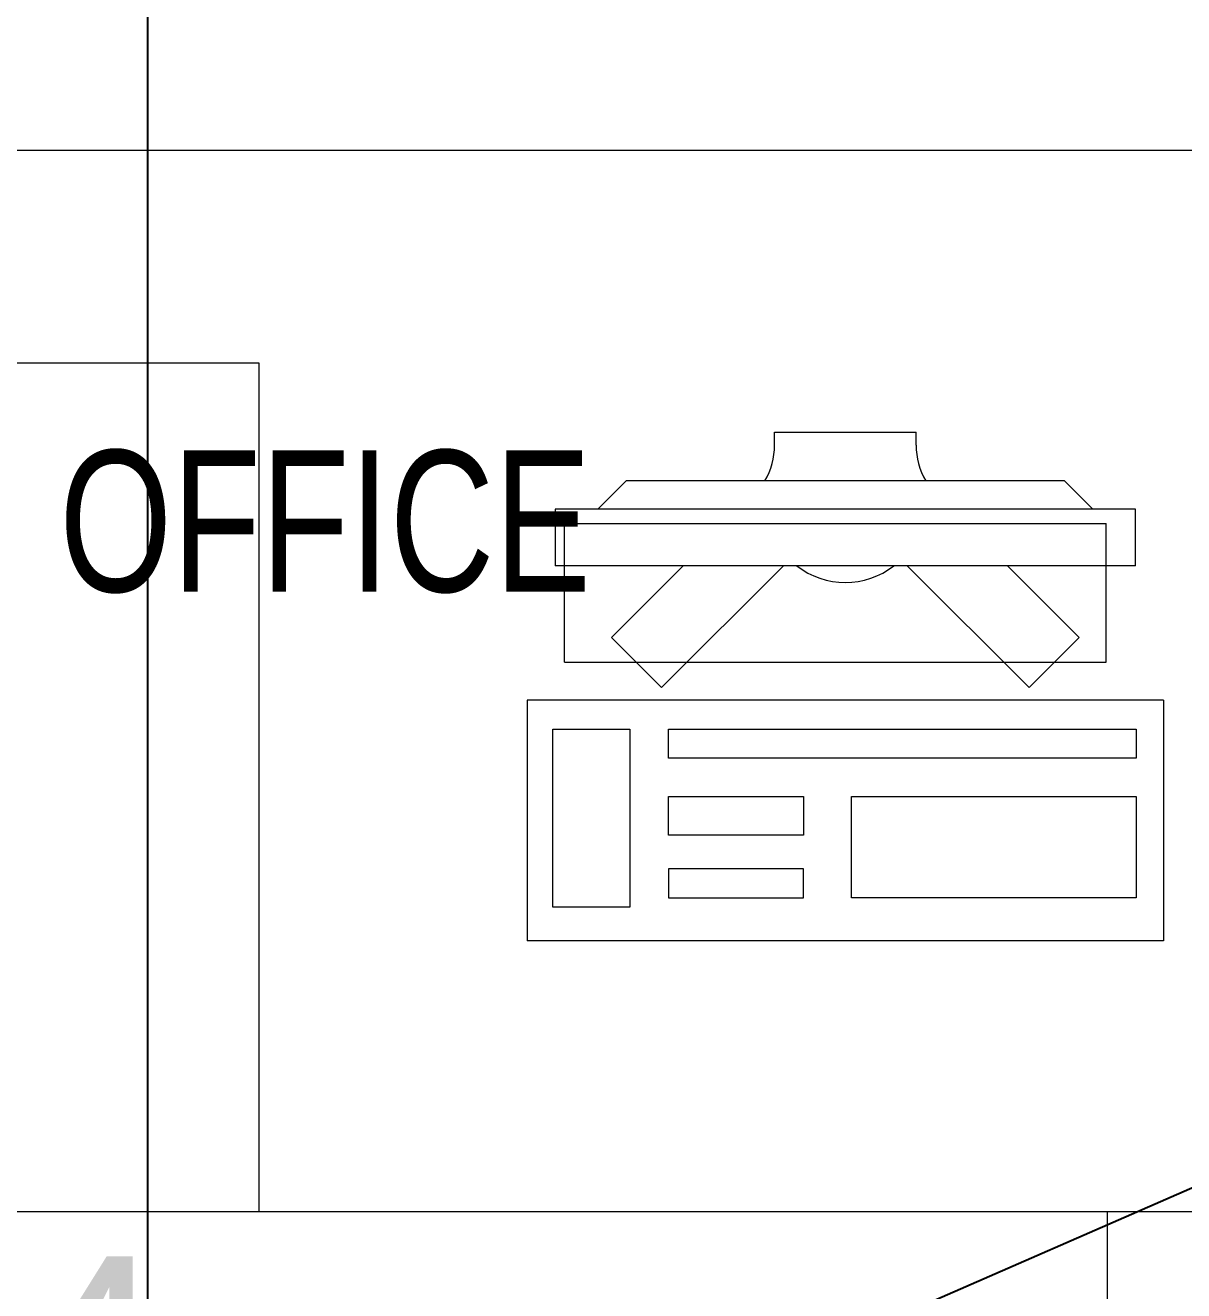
# Model space of a CAD drawing. Header units: metres. Extents: x 75097 to 220695, y -1557923 to -1361206.
# Drawn here: x 129877 to 130695, y -1410112 to -1409217 of the extents above; entities that cross this region are included whole.
import ezdxf
from ezdxf import colors
from ezdxf.entities.mleader import LeaderData, LeaderLine
from ezdxf.math import Vec2, Vec3

# ---------------------------------------------------------------- set-up
doc = ezdxf.new("R2010")
doc.units = ezdxf.units.M
doc.layers.get('0').update_dxf_attribs({"lineweight": 0})
doc.layers.add('A-100 - Copy$0$72_EGR_BASE_TEXT', color=8, linetype='Continuous', lineweight=0)
doc.layers.add('A-100 - Copy$0$Medical Equipment and Furniture', color=8, linetype='Continuous', lineweight=0)
doc.layers.add('A-100 - Copy$0$axes', color=8, linetype='Continuous')
doc.layers.add('E-POWR', color=7, linetype='Continuous', lineweight=9, true_color=0x4e7e3e)
doc.styles.add('A-100 - Copy$0$X3G_ENTITY_2587EA', font='swisscl.ttf', dxfattribs={"height": 200})
doc.styles.get("Standard").update_dxf_attribs({"font": 'GOTHIC.TTF'})

# ---------------------------------------------------------------- blocks, each defined once
blk = doc.blocks.new('A-100 - Copy$0$ITCWLS1-P')
for p, q in [((-0.17, 0.45), (-0.17, 0)), ((-0.17, 0.45), (0, 0.45)), ((0, 0.45), (0, 0)), ((-0.26509, 0.43, 0), (-0.30509, 0.43, 0)), ((-0.30509, 0.43, 0), (-0.30509, 0.02, 0)), ((-0.26509, 0.43, 0), (-0.26509, 0.02, 0)), ((-0.14957, 0.43047), (-0.12914, 0.43047)), ((-0.12914, 0.43047), (-0.12914, 0.40893)), ((-0.197, 0.40939), (-0.295, 0.40939)), ((-0.295, 0.02639), (-0.295, 0.40939)), ((-0.197, 0.02639), (-0.197, 0.40939)), ((-0.32509, 0.38, 0), (-0.30509, 0.4, 0)), ((-0.32509, 0.38, 0), (-0.32509, 0.07, 0)), ((-0.35032, 0.275), (-0.35961, 0.275)), ((-0.35961, 0.175), (-0.35961, 0.275)), ((-0.35032, 0.175), (-0.35961, 0.175)), ((-0.32509, 0.07, 0), (-0.30509, 0.05, 0)), ((-0.30509, 0.02, 0), (-0.26509, 0.02, 0)), ((-0.197, 0.02639), (-0.295, 0.02639)), ((-0.17, 0), (0, 0))]:
    blk.add_line(p, q)
at = {"extrusion": (2.48281e-10, 3.18408e-10, -1)}
for p, q in [((-0.26509, 0.33952), (-0.21443, 0.39019)), ((-0.17907, 0.35483), (-0.21443, 0.39019)), ((-0.26509, 0.26881), (-0.17907, 0.35483))]:
    blk.add_line(p, q, dxfattribs=at)
at = {"extrusion": (2.48281e-10, -3.18408e-10, -1)}
for p, q in [((-0.26509, 0.18119), (-0.17907, 0.09517)), ((-0.26509, 0.11048), (-0.21443, 0.05981)), ((-0.17907, 0.09517), (-0.21443, 0.05981))]:
    blk.add_line(p, q, dxfattribs=at)
for points in [[(-0.12914, 0.40893), (-0.12914, 0.09996), (-0.14957, 0.09996), (-0.14957, 0.43047)], [(-0.14957, 0.09997), (-0.14957, 0.09997), (-0.14957, 0.09997), (-0.14957, 0.09997), (-0.14957, 0.09997), (-0.14957, 0.09997), (-0.14957, 0.09997), (-0.14957, 0.09997), (-0.14957, 0.09997)], [(-0.14957, 0.09997), (-0.14957, 0.09997), (-0.14957, 0.09997), (-0.14957, 0.09997), (-0.14957, 0.09997), (-0.14957, 0.09997), (-0.14957, 0.09997), (-0.14957, 0.09997), (-0.14957, 0.09997), (-0.14957, 0.09997), (-0.14957, 0.09997), (-0.14957, 0.09997), (-0.14957, 0.09997), (-0.14957, 0.09997), (-0.14957, 0.09997), (-0.14957, 0.09997), (-0.14957, 0.09997), (-0.14957, 0.09997)], [(-0.14957, 0.09996), (-0.14957, 0.09996), (-0.14957, 0.09996), (-0.14957, 0.09996), (-0.14957, 0.09996), (-0.14957, 0.09996), (-0.14957, 0.09996), (-0.14957, 0.09996), (-0.14957, 0.09996), (-0.14957, 0.09996)], [(-0.14957, 0.09996), (-0.14957, 0.09996), (-0.14957, 0.09996), (-0.14957, 0.09996), (-0.14957, 0.09996), (-0.14957, 0.09996), (-0.14957, 0.09996)], [(-0.14957, 0.09997), (-0.14957, 0.09997), (-0.14957, 0.09997), (-0.14957, 0.09997), (-0.14957, 0.09997), (-0.14957, 0.09997), (-0.14957, 0.09997), (-0.14957, 0.09997), (-0.14957, 0.09997), (-0.14957, 0.09997)], [(-0.14957, 0.09997), (-0.14957, 0.09997), (-0.14957, 0.09997), (-0.14957, 0.09997), (-0.14957, 0.09997), (-0.14957, 0.09997), (-0.14957, 0.09997), (-0.14957, 0.09997), (-0.14957, 0.09997), (-0.14957, 0.09997), (-0.14957, 0.09997), (-0.14957, 0.09997), (-0.14957, 0.09997), (-0.14957, 0.09997), (-0.14957, 0.09997)], [(-0.14957, 0.09997), (-0.14957, 0.09997), (-0.14957, 0.09997), (-0.14957, 0.09997), (-0.14957, 0.09997), (-0.14957, 0.09997), (-0.14957, 0.09997), (-0.14957, 0.09997), (-0.14957, 0.09997), (-0.14957, 0.09997)], [(-0.14957, 0.09997), (-0.14957, 0.09997), (-0.14957, 0.09997), (-0.14957, 0.09997), (-0.14957, 0.09997), (-0.14957, 0.09997), (-0.14957, 0.09997), (-0.14957, 0.09997), (-0.14957, 0.09997), (-0.14957, 0.09997)], [(-0.14957, 0.09996), (-0.14957, 0.09996), (-0.14957, 0.09996), (-0.14957, 0.09996), (-0.14957, 0.09996), (-0.14957, 0.09996), (-0.14957, 0.09996), (-0.14957, 0.09996), (-0.14957, 0.09996), (-0.14957, 0.09996), (-0.14957, 0.09996), (-0.14957, 0.09996), (-0.14957, 0.09996), (-0.14957, 0.09996), (-0.14957, 0.09996), (-0.14957, 0.09996), (-0.14957, 0.09996), (-0.14957, 0.09996), (-0.14957, 0.09997), (-0.14957, 0.09997), (-0.14957, 0.09997), (-0.14957, 0.09997), (-0.14957, 0.09997), (-0.14957, 0.09997), (-0.14957, 0.09997), (-0.14957, 0.09997), (-0.14957, 0.09997), (-0.14957, 0.09997), (-0.14957, 0.09997), (-0.14957, 0.09997), (-0.14957, 0.09997), (-0.14957, 0.09997), (-0.14956, 0.09997), (-0.14956, 0.09997), (-0.14956, 0.09997), (-0.14956, 0.09996), (-0.14956, 0.09996), (-0.14956, 0.09996), (-0.14956, 0.09996), (-0.14956, 0.09996), (-0.14956, 0.09996), (-0.14956, 0.09996), (-0.14956, 0.09996), (-0.14956, 0.09996), (-0.14956, 0.09996), (-0.14956, 0.09996), (-0.14956, 0.09996), (-0.14956, 0.09996), (-0.14957, 0.09996), (-0.14957, 0.09996), (-0.14957, 0.09996), (-0.14957, 0.09996), (-0.14957, 0.09996), (-0.14957, 0.09996)], [(-0.14957, 0.09996), (-0.14957, 0.09996), (-0.14957, 0.09996), (-0.14957, 0.09996), (-0.14957, 0.09996), (-0.14957, 0.09996), (-0.14957, 0.09996), (-0.14957, 0.09996), (-0.14957, 0.09996), (-0.14957, 0.09996), (-0.14957, 0.09997), (-0.14957, 0.09997), (-0.14957, 0.09997), (-0.14957, 0.09996), (-0.14957, 0.09996), (-0.14957, 0.09996), (-0.14957, 0.09996), (-0.14957, 0.09996), (-0.14957, 0.09996), (-0.14957, 0.09997), (-0.14957, 0.09997), (-0.14957, 0.09997), (-0.14957, 0.09997), (-0.14957, 0.09997), (-0.14957, 0.09997), (-0.14957, 0.09997), (-0.14957, 0.09997), (-0.14957, 0.09997), (-0.14957, 0.09997), (-0.14957, 0.09997), (-0.14957, 0.09997), (-0.14957, 0.09997), (-0.14957, 0.09997), (-0.14957, 0.09997), (-0.14957, 0.09997), (-0.14957, 0.09997), (-0.14957, 0.09997), (-0.14957, 0.09997), (-0.14957, 0.09997), (-0.14957, 0.09997), (-0.14957, 0.09997), (-0.14957, 0.09997), (-0.14957, 0.09997), (-0.14957, 0.09997), (-0.14957, 0.09997), (-0.14957, 0.09997), (-0.14957, 0.09997), (-0.14957, 0.09997), (-0.14957, 0.09997), (-0.14957, 0.09997), (-0.14957, 0.09997), (-0.14957, 0.09997), (-0.14957, 0.09997), (-0.14957, 0.09997), (-0.14957, 0.09997), (-0.14957, 0.09997), (-0.14957, 0.09997), (-0.14957, 0.09997), (-0.14957, 0.09997), (-0.14957, 0.09997), (-0.14957, 0.09997), (-0.14957, 0.09997), (-0.14957, 0.09997), (-0.14957, 0.09997), (-0.14957, 0.09997), (-0.14957, 0.09997), (-0.14957, 0.09997), (-0.14957, 0.09997), (-0.14957, 0.09997), (-0.14957, 0.09997), (-0.14957, 0.09997), (-0.14957, 0.09997), (-0.14957, 0.09997), (-0.14957, 0.09997), (-0.14957, 0.09997), (-0.14957, 0.09997), (-0.14957, 0.09997), (-0.14957, 0.09997), (-0.14957, 0.09997), (-0.14957, 0.09997), (-0.14956, 0.09997), (-0.14957, 0.09997), (-0.14957, 0.09997), (-0.14957, 0.09997), (-0.14957, 0.09997), (-0.14956, 0.09997), (-0.14957, 0.09997), (-0.14957, 0.09997), (-0.14957, 0.09997), (-0.14957, 0.09997), (-0.14957, 0.09997), (-0.14957, 0.09997), (-0.14957, 0.09997), (-0.14957, 0.09997), (-0.14957, 0.09997), (-0.14957, 0.09997), (-0.14956, 0.09997), (-0.14957, 0.09996), (-0.14957, 0.09996), (-0.14957, 0.09996), (-0.14956, 0.09996), (-0.14957, 0.09996), (-0.14957, 0.09996), (-0.14957, 0.09996), (-0.14957, 0.09996), (-0.14957, 0.09996), (-0.14957, 0.09996), (-0.14957, 0.09996), (-0.14957, 0.09996), (-0.14957, 0.09996), (-0.14957, 0.09996)], [(-0.14957, 0.09996), (-0.14957, 0.09996), (-0.14957, 0.09996), (-0.14957, 0.09996), (-0.14957, 0.09996), (-0.14957, 0.09996), (-0.14957, 0.09996), (-0.14957, 0.09996)], [(-0.14957, 0.09996), (-0.14957, 0.09996), (-0.14957, 0.09996), (-0.14957, 0.09996), (-0.14957, 0.09996), (-0.14957, 0.09996), (-0.14957, 0.09996), (-0.14957, 0.09996), (-0.14957, 0.09996), (-0.14957, 0.09996), (-0.14957, 0.09996), (-0.14957, 0.09996), (-0.14957, 0.09996), (-0.14957, 0.09996), (-0.14957, 0.09996), (-0.14957, 0.09996), (-0.14957, 0.09996), (-0.14957, 0.09996), (-0.14957, 0.09996), (-0.14957, 0.09996), (-0.14957, 0.09996), (-0.14957, 0.09996), (-0.14957, 0.09996), (-0.14957, 0.09996), (-0.14957, 0.09996), (-0.14957, 0.09996), (-0.14957, 0.09996), (-0.14957, 0.09996), (-0.14957, 0.09996), (-0.14957, 0.09996), (-0.14957, 0.09996), (-0.14957, 0.09996), (-0.14957, 0.09996), (-0.14957, 0.09996), (-0.14957, 0.09996), (-0.14957, 0.09996), (-0.14957, 0.09996), (-0.14957, 0.09996), (-0.14957, 0.09996), (-0.14957, 0.09996), (-0.14957, 0.09996), (-0.14957, 0.09996), (-0.14957, 0.09996), (-0.14957, 0.09996), (-0.14957, 0.09996), (-0.14957, 0.09996), (-0.14957, 0.09996), (-0.14957, 0.09996), (-0.14956, 0.09996), (-0.14956, 0.09996), (-0.14956, 0.09996), (-0.14956, 0.09996), (-0.14957, 0.09996), (-0.14957, 0.09996), (-0.14957, 0.09996), (-0.14957, 0.09996), (-0.14957, 0.09996), (-0.14957, 0.09996), (-0.14956, 0.09996), (-0.14957, 0.09996), (-0.14957, 0.09996), (-0.14957, 0.09996), (-0.14957, 0.09996), (-0.14957, 0.09996), (-0.14957, 0.09996), (-0.14957, 0.09996), (-0.14957, 0.09996), (-0.14957, 0.09996), (-0.14957, 0.09996), (-0.14956, 0.09996), (-0.14956, 0.09996), (-0.14957, 0.09996), (-0.14957, 0.09996), (-0.14957, 0.09996), (-0.14957, 0.09996), (-0.14957, 0.09996), (-0.14957, 0.09996), (-0.14957, 0.09996), (-0.14957, 0.09996), (-0.14957, 0.09996), (-0.14957, 0.09996), (-0.14957, 0.09996), (-0.14957, 0.09996), (-0.14957, 0.09996), (-0.14957, 0.09996), (-0.14957, 0.09996), (-0.14957, 0.09996), (-0.14957, 0.09996), (-0.14957, 0.09996)], [(-0.14957, 0.09996), (-0.14957, 0.09996), (-0.14957, 0.09996), (-0.14957, 0.09996), (-0.14957, 0.09996), (-0.14957, 0.09996), (-0.14957, 0.09996), (-0.14957, 0.09996), (-0.14957, 0.09996), (-0.14957, 0.09996), (-0.14957, 0.09996), (-0.14957, 0.09996)], [(-0.14957, 0.09996), (-0.14957, 0.09996), (-0.14956, 0.09996), (-0.14956, 0.09996), (-0.14956, 0.09996), (-0.14956, 0.09996), (-0.14957, 0.09996)], [(-0.14957, 0.09996), (-0.14957, 0.09996), (-0.14957, 0.09996), (-0.14957, 0.09996), (-0.14957, 0.09996), (-0.14957, 0.09996), (-0.14957, 0.09996), (-0.14957, 0.09996), (-0.14957, 0.09996), (-0.14956, 0.09996), (-0.14956, 0.09996), (-0.14956, 0.09996), (-0.14956, 0.09996), (-0.14956, 0.09996), (-0.14956, 0.09996), (-0.14956, 0.09996), (-0.14957, 0.09996)]]:
    blk.add_lwpolyline(points)
for points in [[(-0.1019, 0.43047), (-0.03039, 0.43047), (-0.03039, 0.22944), (-0.1019, 0.22944)], [(-0.1019, 0.19536), (-0.07466, 0.19536), (-0.07466, 0.09996), (-0.1019, 0.09996)], [(-0.03039, 0.19536), (-0.05082, 0.19536), (-0.05082, 0.09996), (-0.03039, 0.09996)], [(-0.14956, 0.09996), (-0.14956, 0.09996), (-0.14956, 0.09996), (-0.14956, 0.09996), (-0.14956, 0.09996), (-0.14956, 0.09996), (-0.14956, 0.09996), (-0.14956, 0.09996), (-0.14957, 0.09996), (-0.14957, 0.09996), (-0.14957, 0.09996), (-0.14957, 0.09996), (-0.14957, 0.09996), (-0.14957, 0.09996), (-0.14957, 0.09996), (-0.14957, 0.09996), (-0.14957, 0.09996), (-0.14957, 0.09996), (-0.14957, 0.09996), (-0.14957, 0.09996), (-0.14957, 0.09996), (-0.14957, 0.09996), (-0.14957, 0.09996), (-0.14957, 0.09996), (-0.14957, 0.09996), (-0.14957, 0.09996), (-0.14957, 0.09996), (-0.14957, 0.09996), (-0.14957, 0.09996), (-0.14957, 0.09996), (-0.14957, 0.09996), (-0.14957, 0.09996), (-0.14957, 0.09996), (-0.14957, 0.09996), (-0.14957, 0.09996), (-0.14957, 0.09996), (-0.14957, 0.09996), (-0.14957, 0.09996), (-0.14957, 0.09996), (-0.14957, 0.09996), (-0.14957, 0.09996), (-0.14957, 0.09996), (-0.14957, 0.09996), (-0.14957, 0.09996), (-0.14957, 0.09996), (-0.14957, 0.09996), (-0.14957, 0.09996), (-0.14957, 0.09996), (-0.14957, 0.09996), (-0.14957, 0.09996), (-0.14957, 0.09996), (-0.14957, 0.09996), (-0.14957, 0.09996), (-0.14957, 0.09996), (-0.14957, 0.09996), (-0.14957, 0.09996), (-0.14957, 0.09996), (-0.14956, 0.09996), (-0.14956, 0.09996), (-0.14956, 0.09996), (-0.14956, 0.09996), (-0.14956, 0.09996), (-0.14956, 0.09996), (-0.14956, 0.09996), (-0.14956, 0.09996), (-0.14956, 0.09996), (-0.14956, 0.09996), (-0.14956, 0.09996), (-0.14956, 0.09996), (-0.14956, 0.09996), (-0.14956, 0.09996), (-0.14956, 0.09996), (-0.14956, 0.09996), (-0.14956, 0.09996), (-0.14956, 0.09996), (-0.14956, 0.09996), (-0.14956, 0.09996), (-0.14956, 0.09996), (-0.14956, 0.09996), (-0.14956, 0.09996), (-0.14956, 0.09996), (-0.14956, 0.09996), (-0.14956, 0.09996), (-0.14956, 0.09996), (-0.14956, 0.09996), (-0.14956, 0.09996), (-0.14956, 0.09996), (-0.14956, 0.09996), (-0.14956, 0.09996), (-0.14957, 0.09996), (-0.14957, 0.09996), (-0.14957, 0.09996), (-0.14957, 0.09996), (-0.14957, 0.09996), (-0.14957, 0.09996), (-0.14957, 0.09996), (-0.14957, 0.09996), (-0.14957, 0.09996), (-0.14957, 0.09996), (-0.14957, 0.09996), (-0.14957, 0.09996), (-0.14957, 0.09996), (-0.14957, 0.09996), (-0.14957, 0.09996), (-0.14957, 0.09996), (-0.14957, 0.09996), (-0.14957, 0.09996), (-0.14957, 0.09996), (-0.14957, 0.09996), (-0.14957, 0.09996), (-0.14957, 0.09996), (-0.14957, 0.09996), (-0.14957, 0.09996), (-0.14957, 0.09996), (-0.14957, 0.09996), (-0.14957, 0.09996), (-0.14957, 0.09996), (-0.14957, 0.09996), (-0.14957, 0.09996), (-0.14957, 0.09996), (-0.14957, 0.09996), (-0.14957, 0.09996), (-0.14957, 0.09996), (-0.14957, 0.09996), (-0.14957, 0.09996), (-0.14957, 0.09996), (-0.14957, 0.09996), (-0.14957, 0.09996), (-0.14957, 0.09996), (-0.14957, 0.09996), (-0.14957, 0.09996), (-0.14957, 0.09996), (-0.14957, 0.09996), (-0.14957, 0.09996), (-0.14957, 0.09996), (-0.14957, 0.09996), (-0.14957, 0.09996), (-0.14957, 0.09996), (-0.14957, 0.09996), (-0.14957, 0.09996), (-0.14957, 0.09996), (-0.14957, 0.09996), (-0.14957, 0.09996), (-0.14957, 0.09996), (-0.14957, 0.09996), (-0.14957, 0.09996), (-0.14957, 0.09996), (-0.14957, 0.09996), (-0.14957, 0.09996), (-0.14957, 0.09996), (-0.14957, 0.09996), (-0.14957, 0.09996), (-0.14957, 0.09996), (-0.14957, 0.09996), (-0.14956, 0.09996), (-0.14956, 0.09996), (-0.14956, 0.09996), (-0.14956, 0.09996), (-0.14956, 0.09996), (-0.14956, 0.09996), (-0.14956, 0.09996), (-0.14956, 0.09996), (-0.14956, 0.09996), (-0.14956, 0.09996), (-0.14956, 0.09996), (-0.14956, 0.09996), (-0.14956, 0.09996), (-0.14956, 0.09996), (-0.14956, 0.09996), (-0.14956, 0.09996), (-0.14956, 0.09996), (-0.14956, 0.09996), (-0.14956, 0.09996), (-0.14956, 0.09996), (-0.14956, 0.09996), (-0.14956, 0.09996), (-0.14956, 0.09996), (-0.14956, 0.09996), (-0.14956, 0.09996), (-0.14956, 0.09996), (-0.14956, 0.09996), (-0.14956, 0.09996), (-0.14956, 0.09996), (-0.14956, 0.09996), (-0.14956, 0.09996), (-0.14956, 0.09996), (-0.14956, 0.09996), (-0.14956, 0.09996), (-0.14956, 0.09996), (-0.14956, 0.09996), (-0.14956, 0.09996), (-0.14956, 0.09996), (-0.14956, 0.09996), (-0.14956, 0.09996), (-0.14956, 0.09996), (-0.14956, 0.09996), (-0.14956, 0.09996), (-0.14956, 0.09996), (-0.14956, 0.09996), (-0.14956, 0.09996), (-0.14956, 0.09996), (-0.14957, 0.09996), (-0.14957, 0.09996), (-0.14957, 0.09996), (-0.14957, 0.09996), (-0.14957, 0.09996), (-0.14957, 0.09996), (-0.14957, 0.09996), (-0.14957, 0.09996), (-0.14957, 0.09996), (-0.14957, 0.09996), (-0.14957, 0.09996), (-0.14957, 0.09996), (-0.14957, 0.09996), (-0.14957, 0.09996), (-0.14957, 0.09996), (-0.14957, 0.09996), (-0.14957, 0.09996), (-0.14957, 0.09996), (-0.14957, 0.09996), (-0.14957, 0.09996), (-0.14957, 0.09996), (-0.14957, 0.09996), (-0.14957, 0.09996), (-0.14957, 0.09996), (-0.14957, 0.09996), (-0.14957, 0.09996), (-0.14957, 0.09996), (-0.14957, 0.09996), (-0.14957, 0.09996), (-0.14957, 0.09996), (-0.14957, 0.09996), (-0.14957, 0.09996), (-0.14957, 0.09996), (-0.14957, 0.09996), (-0.14956, 0.09996), (-0.14956, 0.09996), (-0.14956, 0.09996), (-0.14956, 0.09996), (-0.14956, 0.09996), (-0.14956, 0.09996), (-0.14956, 0.09996), (-0.14956, 0.09996), (-0.14956, 0.09996), (-0.14956, 0.09996), (-0.14956, 0.09996), (-0.14956, 0.09996), (-0.14956, 0.09996), (-0.14956, 0.09996), (-0.14956, 0.09996), (-0.14956, 0.09996), (-0.14956, 0.09996), (-0.14956, 0.09996), (-0.14956, 0.09996), (-0.14956, 0.09996), (-0.14956, 0.09996), (-0.14956, 0.09996), (-0.14956, 0.09996), (-0.14956, 0.09996), (-0.14956, 0.09996), (-0.14956, 0.09996), (-0.14956, 0.09996), (-0.14956, 0.09996), (-0.14956, 0.09996), (-0.14956, 0.09996), (-0.14956, 0.09996), (-0.14956, 0.09996), (-0.14956, 0.09996), (-0.14956, 0.09996), (-0.14956, 0.09996), (-0.14956, 0.09996), (-0.14956, 0.09996), (-0.14956, 0.09996), (-0.14956, 0.09996), (-0.14956, 0.09996), (-0.14956, 0.09996), (-0.14956, 0.09996)], [(-0.14957, 0.09996), (-0.14957, 0.09996), (-0.14957, 0.09996), (-0.14957, 0.09996), (-0.14957, 0.09996), (-0.14957, 0.09996), (-0.14957, 0.09996), (-0.14957, 0.09996), (-0.14957, 0.09996), (-0.14957, 0.09996), (-0.14957, 0.09996), (-0.14957, 0.09996), (-0.14957, 0.09996), (-0.14957, 0.09996), (-0.14957, 0.09996), (-0.14957, 0.09996), (-0.14957, 0.09996), (-0.14957, 0.09996), (-0.14957, 0.09996), (-0.14957, 0.09996), (-0.14957, 0.09996), (-0.14957, 0.09996), (-0.14957, 0.09996), (-0.14957, 0.09996), (-0.14957, 0.09996), (-0.14957, 0.09996), (-0.14957, 0.09996), (-0.14957, 0.09996), (-0.14957, 0.09996), (-0.14957, 0.09996), (-0.14957, 0.09996), (-0.14957, 0.09996), (-0.14957, 0.09996), (-0.14957, 0.09996), (-0.14957, 0.09996), (-0.14957, 0.09996), (-0.14957, 0.09996), (-0.14957, 0.09996), (-0.14957, 0.09996), (-0.14957, 0.09996), (-0.14957, 0.09996), (-0.14957, 0.09996), (-0.14957, 0.09996), (-0.14957, 0.09996), (-0.14957, 0.09996), (-0.14957, 0.09996), (-0.14957, 0.09996), (-0.14957, 0.09996), (-0.14957, 0.09996), (-0.14957, 0.09996), (-0.14957, 0.09996), (-0.14957, 0.09996), (-0.14957, 0.09996), (-0.14957, 0.09996), (-0.14957, 0.09996), (-0.14957, 0.09996), (-0.14957, 0.09996), (-0.14957, 0.09996), (-0.14957, 0.09996), (-0.14957, 0.09996), (-0.14957, 0.09996), (-0.14957, 0.09996), (-0.14957, 0.09996), (-0.14957, 0.09996), (-0.14957, 0.09996), (-0.14957, 0.09996), (-0.14957, 0.09996), (-0.14957, 0.09996), (-0.14957, 0.09996), (-0.14957, 0.09996), (-0.14957, 0.09996), (-0.14957, 0.09996), (-0.14957, 0.09996), (-0.14957, 0.09996), (-0.14957, 0.09996), (-0.14957, 0.09996), (-0.14957, 0.09996), (-0.14957, 0.09996), (-0.14957, 0.09996), (-0.14957, 0.09996), (-0.14957, 0.09996), (-0.14957, 0.09996), (-0.14957, 0.09996), (-0.14957, 0.09996), (-0.14957, 0.09996), (-0.14957, 0.09996), (-0.14957, 0.09996), (-0.14957, 0.09996), (-0.14957, 0.09996), (-0.14957, 0.09996), (-0.14957, 0.09996), (-0.14957, 0.09996), (-0.14957, 0.09996), (-0.14957, 0.09996), (-0.14957, 0.09996), (-0.14957, 0.09996), (-0.14957, 0.09996), (-0.14957, 0.09996), (-0.14957, 0.09996), (-0.14957, 0.09996), (-0.14957, 0.09996), (-0.14957, 0.09996), (-0.14957, 0.09996), (-0.14957, 0.09996), (-0.14957, 0.09996), (-0.14957, 0.09996), (-0.14957, 0.09996), (-0.14957, 0.09996), (-0.14957, 0.09996), (-0.14957, 0.09996), (-0.14957, 0.09996), (-0.14957, 0.09996), (-0.14957, 0.09996), (-0.14957, 0.09996), (-0.14957, 0.09996), (-0.14957, 0.09996), (-0.14957, 0.09996), (-0.14957, 0.09996), (-0.14957, 0.09996), (-0.14957, 0.09996), (-0.14957, 0.09996), (-0.14957, 0.09996), (-0.14957, 0.09996), (-0.14957, 0.09996), (-0.14957, 0.09996), (-0.14957, 0.09996), (-0.14957, 0.09996), (-0.14957, 0.09996), (-0.14957, 0.09996), (-0.14957, 0.09996), (-0.14957, 0.09996), (-0.14957, 0.09996), (-0.14957, 0.09996), (-0.14957, 0.09996), (-0.14957, 0.09996), (-0.14957, 0.09996), (-0.14957, 0.09996), (-0.14957, 0.09996), (-0.14957, 0.09996), (-0.14957, 0.09996), (-0.14957, 0.09996), (-0.14957, 0.09996), (-0.14957, 0.09996), (-0.14957, 0.09996), (-0.14957, 0.09996), (-0.14957, 0.09996), (-0.14957, 0.09996), (-0.14957, 0.09996), (-0.14957, 0.09996), (-0.14957, 0.09996), (-0.14957, 0.09996), (-0.14957, 0.09996), (-0.14957, 0.09996), (-0.14957, 0.09996), (-0.14957, 0.09996), (-0.14957, 0.09996), (-0.14957, 0.09996), (-0.14957, 0.09996), (-0.14957, 0.09996), (-0.14957, 0.09996), (-0.14957, 0.09996), (-0.14957, 0.09996), (-0.14957, 0.09996), (-0.14957, 0.09996), (-0.14957, 0.09996), (-0.14957, 0.09996), (-0.14957, 0.09996), (-0.14957, 0.09996), (-0.14957, 0.09996), (-0.14957, 0.09996), (-0.14957, 0.09996), (-0.14957, 0.09996), (-0.14957, 0.09996), (-0.14957, 0.09996), (-0.14957, 0.09996), (-0.14957, 0.09996), (-0.14957, 0.09996), (-0.14957, 0.09996), (-0.14957, 0.09996), (-0.14957, 0.09996), (-0.14957, 0.09996), (-0.14957, 0.09996), (-0.14957, 0.09996), (-0.14957, 0.09996), (-0.14957, 0.09996), (-0.14957, 0.09996), (-0.14957, 0.09996), (-0.14957, 0.09996), (-0.14957, 0.09996), (-0.14957, 0.09996), (-0.14957, 0.09996), (-0.14957, 0.09996), (-0.14957, 0.09996), (-0.14957, 0.09996), (-0.14957, 0.09996), (-0.14957, 0.09996), (-0.14957, 0.09996), (-0.14957, 0.09996), (-0.14957, 0.09996), (-0.14957, 0.09996), (-0.14957, 0.09996), (-0.14957, 0.09996), (-0.14957, 0.09996), (-0.14957, 0.09996), (-0.14957, 0.09996), (-0.14957, 0.09996), (-0.14957, 0.09996), (-0.14957, 0.09996), (-0.14957, 0.09996), (-0.14957, 0.09996), (-0.14957, 0.09996), (-0.14957, 0.09996), (-0.14957, 0.09996), (-0.14957, 0.09996)], [(-0.14957, 0.09996), (-0.14957, 0.09996), (-0.14957, 0.09996), (-0.14957, 0.09996), (-0.14957, 0.09996), (-0.14957, 0.09996), (-0.14957, 0.09996), (-0.14957, 0.09996), (-0.14957, 0.09996), (-0.14957, 0.09996), (-0.14957, 0.09996), (-0.14957, 0.09996), (-0.14957, 0.09996), (-0.14957, 0.09996), (-0.14957, 0.09996), (-0.14957, 0.09996), (-0.14957, 0.09996), (-0.14957, 0.09996), (-0.14957, 0.09996), (-0.14957, 0.09996), (-0.14957, 0.09996), (-0.14957, 0.09996), (-0.14957, 0.09996), (-0.14957, 0.09996), (-0.14957, 0.09996), (-0.14957, 0.09996), (-0.14957, 0.09996), (-0.14957, 0.09996), (-0.14957, 0.09996), (-0.14957, 0.09996), (-0.14957, 0.09996), (-0.14957, 0.09996), (-0.14957, 0.09996), (-0.14957, 0.09996), (-0.14957, 0.09996), (-0.14957, 0.09996), (-0.14957, 0.09996), (-0.14957, 0.09996), (-0.14957, 0.09996), (-0.14957, 0.09996), (-0.14957, 0.09996), (-0.14957, 0.09996), (-0.14957, 0.09996), (-0.14957, 0.09996), (-0.14957, 0.09996), (-0.14957, 0.09996), (-0.14957, 0.09996), (-0.14957, 0.09996), (-0.14957, 0.09996), (-0.14957, 0.09996), (-0.14957, 0.09996), (-0.14957, 0.09996), (-0.14957, 0.09996), (-0.14957, 0.09996), (-0.14957, 0.09996), (-0.14957, 0.09996), (-0.14957, 0.09996), (-0.14957, 0.09996), (-0.14957, 0.09996), (-0.14957, 0.09996), (-0.14957, 0.09996), (-0.14957, 0.09996), (-0.14957, 0.09996), (-0.14957, 0.09996), (-0.14957, 0.09996), (-0.14957, 0.09996), (-0.14957, 0.09996), (-0.14957, 0.09996), (-0.14957, 0.09996), (-0.14957, 0.09996), (-0.14957, 0.09996), (-0.14957, 0.09996), (-0.14957, 0.09996), (-0.14957, 0.09996), (-0.14957, 0.09996), (-0.14957, 0.09996), (-0.14957, 0.09996), (-0.14957, 0.09996), (-0.14957, 0.09996), (-0.14957, 0.09996), (-0.14957, 0.09996), (-0.14957, 0.09996), (-0.14957, 0.09996), (-0.14957, 0.09996), (-0.14957, 0.09996), (-0.14957, 0.09996), (-0.14957, 0.09996), (-0.14957, 0.09996), (-0.14957, 0.09996), (-0.14957, 0.09996), (-0.14957, 0.09996), (-0.14957, 0.09996), (-0.14957, 0.09996), (-0.14957, 0.09996), (-0.14957, 0.09996), (-0.14957, 0.09996), (-0.14957, 0.09996), (-0.14957, 0.09996), (-0.14957, 0.09996), (-0.14957, 0.09996), (-0.14957, 0.09996), (-0.14957, 0.09996), (-0.14957, 0.09996), (-0.14957, 0.09996), (-0.14957, 0.09996), (-0.14957, 0.09996), (-0.14957, 0.09996), (-0.14957, 0.09996), (-0.14957, 0.09996), (-0.14957, 0.09996), (-0.14957, 0.09996), (-0.14957, 0.09996), (-0.14957, 0.09996), (-0.14957, 0.09996), (-0.14957, 0.09996), (-0.14957, 0.09996), (-0.14957, 0.09996), (-0.14957, 0.09996), (-0.14957, 0.09996), (-0.14957, 0.09996), (-0.14957, 0.09996), (-0.14957, 0.09996), (-0.14957, 0.09996), (-0.14957, 0.09996), (-0.14957, 0.09996), (-0.14957, 0.09996), (-0.14957, 0.09996), (-0.14957, 0.09996), (-0.14957, 0.09996), (-0.14957, 0.09996), (-0.14957, 0.09996), (-0.14957, 0.09996), (-0.14957, 0.09996), (-0.14957, 0.09996), (-0.14957, 0.09996), (-0.14957, 0.09996), (-0.14957, 0.09996), (-0.14957, 0.09996), (-0.14957, 0.09996), (-0.14957, 0.09996), (-0.14957, 0.09996), (-0.14957, 0.09996), (-0.14957, 0.09996), (-0.14957, 0.09996), (-0.14957, 0.09996), (-0.14957, 0.09996), (-0.14957, 0.09996), (-0.14957, 0.09996), (-0.14957, 0.09996), (-0.14957, 0.09996), (-0.14957, 0.09996), (-0.14957, 0.09996), (-0.14957, 0.09996), (-0.14957, 0.09996), (-0.14957, 0.09996), (-0.14957, 0.09996), (-0.14957, 0.09996), (-0.14957, 0.09996), (-0.14957, 0.09996), (-0.14957, 0.09996), (-0.14957, 0.09996), (-0.14957, 0.09996), (-0.14957, 0.09996), (-0.14957, 0.09996), (-0.14957, 0.09996), (-0.14957, 0.09996), (-0.14957, 0.09996), (-0.14957, 0.09996), (-0.14957, 0.09996), (-0.14957, 0.09996), (-0.14957, 0.09996), (-0.14957, 0.09996), (-0.14957, 0.09996), (-0.14957, 0.09996), (-0.14957, 0.09996), (-0.14957, 0.09996), (-0.14957, 0.09996), (-0.14957, 0.09996), (-0.14957, 0.09996), (-0.14957, 0.09996), (-0.14957, 0.09996), (-0.14957, 0.09996), (-0.14957, 0.09996), (-0.14957, 0.09996), (-0.14957, 0.09996), (-0.14957, 0.09996), (-0.14957, 0.09996), (-0.14957, 0.09996), (-0.14957, 0.09996), (-0.14957, 0.09996), (-0.14957, 0.09996), (-0.14957, 0.09996), (-0.14957, 0.09996), (-0.14957, 0.09996), (-0.14957, 0.09996), (-0.14957, 0.09996), (-0.14957, 0.09996), (-0.14957, 0.09996), (-0.14957, 0.09996), (-0.14957, 0.09996), (-0.14957, 0.09996), (-0.14957, 0.09996), (-0.14957, 0.09996), (-0.14957, 0.09996), (-0.14957, 0.09996), (-0.14957, 0.09996), (-0.14957, 0.09996), (-0.14957, 0.09996), (-0.14957, 0.09996), (-0.14957, 0.09996), (-0.14957, 0.09996), (-0.14957, 0.09996), (-0.14957, 0.09996), (-0.14957, 0.09996), (-0.14957, 0.09996), (-0.14957, 0.09996), (-0.14957, 0.09996), (-0.14957, 0.09996), (-0.14957, 0.09996)], [(-0.14957, 0.0727), (-0.02358, 0.0727), (-0.02358, 0.01818), (-0.14957, 0.01818)]]:
    blk.add_lwpolyline(points, close=True)
for centre, radius, start, end in [((-0.35032, 0.325), 0.05, 270, 300.30934), ((-0.3089, 0.225), 0.05564, 321.94311, 38.05689), ((-0.35032, 0.125), 0.05, 59.69066, 90)]:
    blk.add_arc(centre, radius, start, end)
blk = doc.blocks.new('A-100 - Copy$0$GF21043-P')
for p, q in [((0.8, 0.75), (-0.8, 0.75)), ((-0.8, 0.6), (-0.4, 0.6)), ((-0.4, 0.6), (-0.4, 0)), ((-0.8, 0), (0.8, 0))]:
    blk.add_line(p, q)
blk = doc.blocks.new('A-100 - Copy')
at = {"layer": 'A-100 - Copy$0$axes'}
blk.add_line((129963.28, -1477297.37, 0), (129963.28, -1387547.69, 0), dxfattribs=at)
at = {"layer": 'A-100 - Copy$0$Medical Equipment and Furniture'}
blk.add_line((130641.65, -1411085.59, 0), (130641.65, -1410055.59, 0), dxfattribs=at)
at = {"layer": 'A-100 - Copy$0$Medical Equipment and Furniture', "extrusion": (8.17187e-07, 1.19904e-18, 1), "xscale": 1000.000000000002, "yscale": 1000.000000000002, "zscale": 1000.000000000002}
blk.add_blockref('A-100 - Copy$0$GF21043-P', (130441.65, -1410055.59, 0.11), dxfattribs=at)
at = {"layer": 'A-100 - Copy$0$Medical Equipment and Furniture', "extrusion": (2.34751e-05, 2.20203e-06, 1), "xscale": 1000.000000000004, "yscale": 1000.000000000004, "zscale": 1000.000000000004, "rotation": 269.9985892333461}
blk.add_blockref('A-100 - Copy$0$ITCWLS1-P', (130231.27, -1409864.21, -0.04), dxfattribs=at)
at = {"layer": 'A-100 - Copy$0$72_EGR_BASE_TEXT', "insert": (129852.29, -1409517.52), "char_height": 100, "attachment_point": 2, "style": 'A-100 - Copy$0$X3G_ENTITY_2587EA'}
blk.add_mtext('DOCTOR OFFICE', dxfattribs=at)

msp = doc.modelspace()

# ---------------------------------------------------------------- leaders
at = {"layer": 'E-POWR'}
ml = msp.add_multileader_mtext('Standard', dxfattribs=at)
ml.set_content('#B4\\PTO PP-02', color=256)
ml.set_leader_properties()
ml.build(insert=Vec2(0, 0))
ml.multileader.update_dxf_attribs({"text_right_attachment_type": 6, "dogleg_length": 200, "arrow_head_size": 200})
ctx = ml.context
ctx.base_point, ctx.char_height, ctx.arrow_head_size, ctx.landing_gap_size, ctx.plane_origin = Vec3(129112.56, -1410164.36, 0), 150, 200, 0.09, Vec3(132454.33, -1410514.35, 0)
ctx.right_attachment, ctx.text_align_type = 6, 2
notes = []
notes.append((ctx, [(1, (1, 1, 0), (130177.97, -1410267.48, 0), (-1, 0), 200, [(0, [(131056.25, -1409884.06, 0)], 0, [])])]))
ctx.mtext.insert, ctx.mtext.alignment, ctx.mtext.flow_direction = Vec3(129977.88, -1410087.48, 0), 3, 5
for ctx, leaders in notes:
    for number, flags, end, landing, length, lines in leaders:
        leader = LeaderData()
        leader.index, (leader.has_last_leader_line, leader.has_dogleg_vector, leader.attachment_direction) = number, flags
        leader.last_leader_point, leader.dogleg_vector, leader.dogleg_length = Vec3(end), Vec3(landing), length
        for number, points, colour, breaks in lines:
            line = LeaderLine()
            line.index, line.vertices, line.color, line.breaks = number, Vec3.list(points), colors.encode_raw_color(colour), breaks
            leader.lines.append(line)
        ctx.leaders.append(leader)

# ---------------------------------------------------------------- next in the draw order: block references
msp.add_blockref('A-100 - Copy', (0, 0))

doc.saveas('drawing.dxf')
